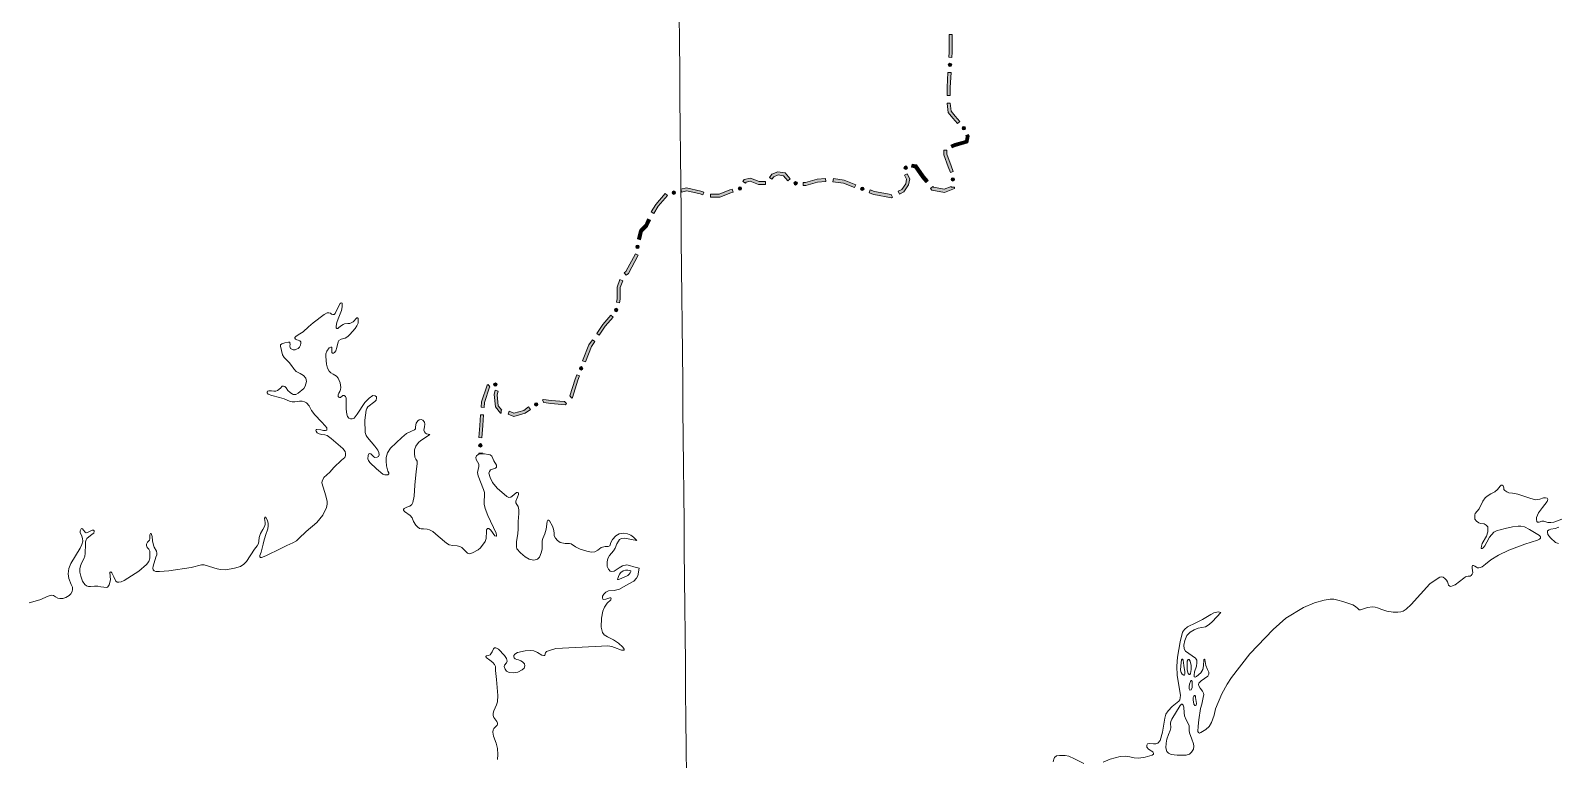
# Model space of a CAD drawing. Header units: metres. Extents: x -835890 to 1024355, y 79891 to 2211954.
# Drawn here: x 121775 to 321730, y 1909306 to 2004753 of the extents above; entities that cross this region are included whole.
import ezdxf

# ---------------------------------------------------------------- set-up
doc = ezdxf.new("R2010")
doc.units = ezdxf.units.M
doc.header["$LTSCALE"] = 2200
doc.layers.add('18', color=7, linetype='Continuous', lineweight=13)
doc.layers.add('37', color=7, linetype='Continuous', lineweight=13)

msp = doc.modelspace()

# ---------------------------------------------------------------- hatches: boundary and pattern name
at = {"layer": '37'}
for points in [[(242554, 2004253), (242554, 2001918), (242513, 2001242), (242114, 2001266), (242154, 2001930), (242154, 2004253)], [(242240, 2000031, 1), (242267, 2000480, 1)], [(242393, 1999246), (242276, 1997310), (242276, 1996261), (241876, 1996261), (241876, 1997322), (241993, 1999270)], [(242276, 1995261), (242276, 1995234), (242407, 1994185), (242924, 1993536), (243553, 1992843), (243256, 1992574), (242619, 1993277), (242024, 1994024), (241876, 1995209), (241876, 1995261)], [(244227, 1991801, 1), (243925, 1992134, 1)], [(244689, 1991150), (244790, 1990915), (244614, 1990035), (242978, 1989587), (242529, 1989387), (242367, 1989752), (242843, 1989965), (244270, 1990355), (244373, 1990872), (244321, 1990993)], [(241858, 1989082), (241858, 1988554), (242403, 1987052), (242684, 1986301), (242309, 1986161), (242027, 1986914), (241458, 1988484), (241458, 1989082)], [(221005, 1985069), (220450, 1985737), (219744, 1985855), (219154, 1985618), (218921, 1985291), (218595, 1985523), (218896, 1985946), (219699, 1986268), (220663, 1986107), (221312, 1985325)], [(236663, 1986005), (236996, 1985336), (236836, 1984532), (236226, 1983613), (235625, 1983340), (235459, 1983704), (235956, 1983930), (236459, 1984687), (236577, 1985280), (236305, 1985827)], [(236336, 1986602, 1), (236567, 1986988, 1)], [(239081, 1984846), (238576, 1985466), (237648, 1986796), (237236, 1986848), (237285, 1987245), (237874, 1987171), (238895, 1985708), (239391, 1985099)], [(205852, 1983466, 1), (206287, 1983580, 1)], [(209880, 1983230), (209506, 1983355), (207754, 1983761), (207088, 1983585), (206986, 1983972), (207748, 1984173), (209615, 1983741), (210007, 1983610)], [(213832, 1983591), (213524, 1983499), (212104, 1982929), (210896, 1982929), (210896, 1983329), (212027, 1983329), (213392, 1983877), (213717, 1983974)], [(214516, 1984006, 1), (214947, 1984136, 1)], [(218068, 1984605), (217180, 1984605), (216086, 1985016), (215535, 1984906), (215457, 1984769), (215110, 1984967), (215278, 1985262), (216119, 1985431), (217252, 1985005), (218068, 1985005)], [(221830, 1984836, 1), (222243, 1984658, 1)], [(225976, 1984976), (224906, 1984886), (223367, 1984465), (223019, 1984465), (223019, 1984865), (223313, 1984865), (224836, 1985282), (225943, 1985374)], [(229758, 1984187), (228299, 1984750), (226922, 1984963), (226983, 1985358), (228403, 1985139), (229902, 1984560)], [(230558, 1984108, 1), (230983, 1983961, 1)], [(234715, 1982925), (234585, 1982865), (232281, 1983299), (231649, 1983518), (231780, 1983896), (232384, 1983686), (234534, 1983282), (234550, 1983289)], [(242833, 1984255), (242833, 1984052), (241538, 1983565), (239880, 1983867), (239713, 1984071), (240023, 1984324), (240096, 1984235), (241500, 1983978), (242433, 1984329), (242433, 1984255)], [(242633, 1985030, 1), (242633, 1985480, 1)], [(205253, 1983132), (204015, 1981753), (203446, 1980802), (203103, 1981007), (203692, 1981992), (204955, 1983400)], [(202999, 1979937), (202630, 1979104), (201907, 1978380), (201624, 1978662), (202294, 1979334), (202633, 1980099)], [(201960, 1978473), (201684, 1977366), (201296, 1977463), (201572, 1978569)], [(201285, 1976210, 1), (201330, 1976658, 1)], [(201381, 1975347), (200112, 1972942), (199816, 1972719), (199575, 1973039), (199800, 1973208), (201027, 1975533)], [(199373, 1971997), (199043, 1971085), (199043, 1969562), (198934, 1969092), (198544, 1969182), (198643, 1969607), (198643, 1971156), (198997, 1972133)], [(198462, 1967944, 1), (198563, 1968382, 1)], [(198106, 1967227), (197095, 1966028), (196300, 1964862), (195969, 1965087), (196776, 1966270), (197800, 1967485)], [(195736, 1964036), (195303, 1963401), (194482, 1961372), (194111, 1961522), (194949, 1963591), (195406, 1964261)], [(193731, 1959519), (193505, 1958960), (192797, 1956687), (192727, 1956617), (192444, 1956900), (192444, 1956900), (193128, 1959095), (193360, 1959669)], [(193837, 1960312, 1), (194005, 1960729, 1)], [(181980, 1958102), (181934, 1958068), (181265, 1956056), (181218, 1955409), (180819, 1955439), (180870, 1956135), (181594, 1958312), (181739, 1958422)], [(182490, 1958507, 1), (182876, 1958275, 1)], [(183458, 1954639), (183338, 1954639), (182683, 1955459), (182536, 1957088), (182675, 1957646), (183063, 1957549), (182940, 1957057), (183071, 1955615), (183530, 1955039), (183458, 1955039)], [(187826, 1955699, 1), (188235, 1955886, 1)], [(192021, 1955909), (191862, 1955749), (189954, 1955896), (189031, 1956029), (189023, 1956025), (188857, 1956389), (188972, 1956441), (189998, 1956294), (191709, 1956162), (191738, 1956192)], [(181145, 1954412), (181043, 1953015), (180921, 1951420), (180522, 1951450), (180644, 1953045), (180746, 1954441)], [(187274, 1955150), (186586, 1954657), (185092, 1954207), (184352, 1954525), (184510, 1954893), (185116, 1954632), (186407, 1955021), (187041, 1955475)], [(180724, 1950211, 1), (180715, 1950661, 1)], [(180938, 1949440), (180940, 1949331), (180541, 1949324), (180538, 1949432)]]:
    msp.add_hatch(color=256, dxfattribs=at).paths.add_polyline_path(points)

# ---------------------------------------------------------------- linework, layer by layer
at = {"layer": '18'}
for points in [[(206802, 2003210), (206767, 2006907)], [(206873, 1995815), (206838, 1999512), (206802, 2003210), (206767, 2006907)], [(207728, 1907150), (207692, 1910842), (207657, 1914534), (207621, 1918226), (207585, 1921919), (207550, 1925612), (207514, 1929304), (207479, 1932997), (207443, 1936691), (207408, 1940384), (207372, 1944078), (207336, 1947772), (207301, 1951466), (207265, 1955161), (207230, 1958855), (207194, 1962550), (207158, 1966245), (207123, 1969941), (207087, 1973636), (207052, 1977332), (207016, 1981028), (206980, 1984725), (206945, 1988421), (206909, 1992118), (206873, 1995815), (206838, 1999512), (206802, 2003210)], [(207728, 1907150), (207692, 1910842), (207657, 1914534), (207621, 1918226), (207585, 1921919), (207550, 1925612), (207514, 1929304), (207479, 1932997), (207443, 1936691), (207408, 1940384), (207372, 1944078), (207336, 1947772), (207301, 1951466), (207265, 1955161), (207230, 1958855), (207194, 1962550), (207158, 1966245), (207123, 1969941), (207087, 1973636), (207052, 1977332), (207016, 1981028), (206980, 1984725), (206945, 1988421), (206909, 1992118), (206873, 1995815)], [(152796, 1957326), (152780, 1957421), (152812, 1957533), (152986, 1957580), (153336, 1957564), (153670, 1957533), (153908, 1957517), (154146, 1957612), (154512, 1957914), (154750, 1958183), (154909, 1958199), (155099, 1958152), (155258, 1957961), (155513, 1957612), (155799, 1957342), (156084, 1957136), (156212, 1957088), (156529, 1957104), (156847, 1957279), (157578, 1957866), (157784, 1958199), (157927, 1958802), (157848, 1959247), (157538, 1959588), (157125, 1959842), (156601, 1960128), (156299, 1960445), (155981, 1960890), (155679, 1961303), (155346, 1961604), (155012, 1961953), (154782, 1962295), (154512, 1963406), (154543, 1963580), (154686, 1963723), (155099, 1963850), (155592, 1963930), (155735, 1963930), (155767, 1963834), (155783, 1963692), (155767, 1963438), (155783, 1963231), (155862, 1963104), (156084, 1962977), (156212, 1962945), (156434, 1962945), (156641, 1963025), (156831, 1963120), (157038, 1963311), (157165, 1963533), (157213, 1963803), (157181, 1964009), (157070, 1964104), (156863, 1964215), (156688, 1964263), (156482, 1964358), (156418, 1964453), (156410, 1964573), (156585, 1964731), (157077, 1965017), (157506, 1965319), (158190, 1965938), (158825, 1966462), (160255, 1967557), (160628, 1967787), (160851, 1967803), (161073, 1967755), (161232, 1967596), (161407, 1967549), (161582, 1967581), (161677, 1967708), (161963, 1968247), (162344, 1968993), (162471, 1969104), (162599, 1969057), (162630, 1968946), (162630, 1968581), (162503, 1968089), (162074, 1966993), (161899, 1966501), (161836, 1966041), (161836, 1965834), (161931, 1965755), (162027, 1965755), (162185, 1965850), (162503, 1966136), (162726, 1966279), (162916, 1966342), (163345, 1966374), (163631, 1966406), (163806, 1966485), (164060, 1966612), (164545, 1967144), (164608, 1967144), (164688, 1967065), (164720, 1966747), (164720, 1966446), (164545, 1966096), (164306, 1965731), (163607, 1964938), (163337, 1964668)], [(163337, 1964668), (163020, 1964493), (162463, 1964334), (162193, 1964176), (162106, 1963993), (161931, 1963247), (161772, 1962834), (161598, 1962596), (161455, 1962517), (161343, 1962517), (161264, 1962612), (161264, 1962739), (161264, 1963263), (161216, 1963311), (161105, 1963311), (160899, 1963184), (160597, 1962755), (160470, 1962422), (160470, 1962072), (160565, 1961088), (160700, 1960525), (160906, 1960144), (161145, 1959922), (161415, 1959763), (161860, 1959477), (162098, 1959223), (162336, 1958636), (162440, 1958025), (162392, 1957739), (162313, 1957501), (162185, 1957279), (162106, 1957040), (162106, 1956850), (162170, 1956755), (162265, 1956691), (162376, 1956707), (162710, 1956945), (162885, 1956945), (163028, 1956834), (163139, 1956596), (163155, 1956263), (163155, 1955167), (163210, 1954509), (163290, 1954223), (163480, 1953985), (163703, 1953890), (163925, 1953890), (164164, 1954001), (164561, 1954509), (165562, 1956033), (166149, 1956636), (166642, 1956953), (166928, 1956921), (167095, 1956787), (167111, 1956596), (167063, 1956358), (166904, 1956167), (165983, 1955469), (165824, 1955263), (165760, 1955025), (165585, 1953755), (165625, 1952112), (165736, 1951731), (165927, 1951445), (166880, 1950334), (167285, 1949818), (167428, 1949516), (167476, 1949199), (167381, 1948961), (167190, 1948881), (166904, 1948866), (166777, 1948929), (166380, 1949326), (166253, 1949358), (166110, 1949310), (166014, 1949088), (165983, 1948691), (166046, 1948453), (166221, 1948183), (167111, 1947342), (167945, 1946667), (168215, 1946572), (168580, 1946588), (168723, 1946699), (168723, 1946842), (168612, 1947064), (168421, 1947762), (168358, 1948381), (168390, 1948826), (168549, 1949445), (168946, 1950064), (170415, 1951485), (171035, 1951977), (171718, 1952310), (172100, 1952469), (172211, 1952596), (172235, 1952858), (172298, 1953350), (172505, 1953636), (172711, 1953794), (172965, 1953826)], [(137805, 1934333), (137837, 1934143), (137980, 1933984), (138187, 1933920), (138695, 1933905), (139903, 1934016), (142810, 1934428), (144184, 1934786), (144534, 1934801), (145233, 1934579), (146250, 1934246), (146663, 1934182), (147386, 1934127), (148514, 1934333), (149292, 1934571), (149737, 1934873), (150071, 1935206), (151120, 1936841), (151461, 1937262), (151636, 1937579), (151684, 1937897), (151715, 1938389), (151922, 1938897), (152224, 1939405), (152438, 1939810), (152534, 1940079), (152534, 1940349), (152422, 1940857), (152470, 1941016), (152549, 1941016), (152645, 1940921), (152835, 1940603), (152899, 1940222), (152899, 1939889), (152883, 1939524), (152581, 1938635), (152359, 1937889), (152263, 1937508), (152136, 1936952), (151985, 1936436), (151827, 1935992), (151827, 1935849), (151890, 1935770), (152033, 1935770), (152589, 1935976), (154575, 1936944), (155370, 1937341), (156148, 1937659), (156617, 1937937), (156950, 1938254), (157888, 1939143), (159302, 1940349), (160072, 1941310), (160549, 1942278), (160660, 1942722), (160644, 1943088), (160478, 1943826), (159953, 1945524), (159977, 1945754), (160231, 1946246), (161010, 1946913), (161502, 1947548), (162535, 1948516), (162940, 1948858), (163067, 1949096), (163067, 1949381), (162988, 1949651), (162686, 1950032), (161161, 1951350), (160660, 1951707), (160358, 1951834), (159929, 1951850), (159596, 1951929), (159357, 1952088), (159183, 1952278), (159151, 1952421), (159183, 1952516), (159294, 1952532), (159802, 1952469), (160184, 1952374), (160438, 1952374), (160581, 1952421), (160613, 1952564), (160581, 1952739), (160390, 1953009), (159882, 1953517), (159040, 1954437), (158587, 1955001), (158269, 1955604), (157951, 1955985), (157697, 1956144), (157379, 1956239), (157014, 1956239), (156394, 1956144), (156077, 1956144), (155711, 1956223), (155012, 1956525), (154400, 1956691), (153384, 1956945), (152907, 1957152), (152796, 1957326)], [(172965, 1953826), (173188, 1953731), (173410, 1953461), (173458, 1953207), (173410, 1952874), (173315, 1952429), (173379, 1952223), (173537, 1952032), (173664, 1951953), (174093, 1951874), (173395, 1951368), (172917, 1951088), (172604, 1950825), (172275, 1950315), (172102, 1949862), (172069, 1949369), (172135, 1948908), (172266, 1948628), (172431, 1948348), (172447, 1948003), (172324, 1947024), (172143, 1945230), (172036, 1943774), (171887, 1942934), (171723, 1942671), (171492, 1942490), (171064, 1942326), (170735, 1942161), (170652, 1942046), (170652, 1941964), (170800, 1941766), (171517, 1941231), (171764, 1940935), (171978, 1940474), (172258, 1939997), (172472, 1939750), (172752, 1939569), (172983, 1939487), (173279, 1939487), (173740, 1939454), (174037, 1939355), (174482, 1939158), (175182, 1938557), (176285, 1937636), (176648, 1937405), (177109, 1937306), (177702, 1937290), (178031, 1937208), (178311, 1937043), (178822, 1936517), (179052, 1936319), (179299, 1936237), (179703, 1936360), (180428, 1936772), (180757, 1937035), (181333, 1937858), (181482, 1938236), (181515, 1939191), (181515, 1939388), (181646, 1939536), (181811, 1939536), (182108, 1939322), (182635, 1938582), (182783, 1938532), (182832, 1938532), (182832, 1938664), (182791, 1938936), (181721, 1941256), (181342, 1942161), (181202, 1942745), (181251, 1944259), (181152, 1944654), (180436, 1946456), (180353, 1946884), (180452, 1947295), (180535, 1947657), (180535, 1947954), (180189, 1948579), (180139, 1948859), (180205, 1949073), (180419, 1949237), (180741, 1949328), (181251, 1949311), (181762, 1949245), (182025, 1949179), (182223, 1949015), (182503, 1948423), (182816, 1947830), (182832, 1947600), (182717, 1947452), (182322, 1947320), (182058, 1947238), (181910, 1947024), (181852, 1946802), (182001, 1946209), (182313, 1945567), (182923, 1944810), (184208, 1943724), (184471, 1943626), (184718, 1943642), (185114, 1943938)], [(185114, 1943938), (185443, 1944267), (185608, 1944284), (185698, 1944210), (185698, 1943979), (185566, 1943634), (185385, 1943107), (185385, 1942910), (185484, 1942679), (185665, 1942416), (185748, 1942005), (185756, 1941519), (185690, 1940466), (185690, 1939479), (185649, 1938894), (185451, 1937808), (185451, 1937150), (185517, 1936887), (185995, 1936360), (186588, 1935817), (187098, 1935537), (187724, 1935422), (188210, 1935546), (188457, 1935776), (188688, 1936352), (188819, 1936829), (188819, 1937603), (188819, 1937948), (188902, 1938244), (189182, 1938853), (189347, 1939479), (189495, 1940466), (189561, 1940631), (189643, 1940647), (189775, 1940565), (190170, 1939874), (190318, 1939446), (190384, 1938985), (190401, 1938606), (190557, 1938269), (190821, 1937973), (191183, 1937726), (191825, 1937594), (192385, 1937594), (192632, 1937545), (193176, 1937150), (193802, 1936837), (194667, 1936566), (195292, 1936434), (195704, 1936484), (196100, 1936731), (196544, 1937060), (197055, 1937175), (197467, 1937175), (197664, 1937290), (197747, 1937405), (197829, 1937718), (198027, 1938096), (198488, 1938574), (198900, 1938837), (199427, 1938919), (200020, 1938853), (200431, 1938689), (200794, 1938425), (201238, 1937998), (199624, 1938261), (199196, 1938244), (198949, 1938096), (198817, 1937899), (198595, 1937529), (198397, 1936953), (198183, 1936640), (197656, 1936031), (197409, 1935636), (197327, 1935175), (197343, 1934583), (197491, 1934221), (197722, 1933974), (197903, 1933908), (198249, 1933974), (198891, 1934418), (199353, 1934665), (199921, 1934772), (200283, 1934723), (200827, 1934542), (201337, 1934410), (201551, 1934344), (201337, 1933357), (201173, 1933028), (200843, 1932666), (200077, 1932246), (198941, 1931604), (198233, 1931440), (197524, 1931374), (197145, 1931193), (196898, 1930930), (196734, 1930683), (196734, 1930469), (196750, 1930304), (196865, 1930255), (197162, 1930304)], [(315220, 1944342), (314978, 1944508), (314837, 1944661), (314812, 1944865), (314761, 1945120), (314633, 1945222), (314480, 1945222), (314352, 1945094), (313995, 1944635), (313651, 1944355), (313108, 1944068), (312636, 1943788), (312381, 1943545), (312100, 1943137), (311590, 1942118), (311328, 1941818), (311086, 1941525), (311022, 1941321), (311009, 1941053), (311048, 1940760), (311239, 1940505), (311558, 1940276), (311762, 1940186), (312247, 1940148), (312534, 1940001), (312713, 1939759), (312751, 1939466), (312751, 1939109), (312560, 1938548), (312011, 1937567), (311890, 1937216), (311864, 1936961), (311877, 1936910), (311992, 1936910), (312132, 1937012), (312362, 1937267), (312592, 1937764), (312974, 1938402), (313523, 1939052), (313944, 1939268), (314340, 1939370), (314990, 1939549), (315979, 1939772), (316694, 1939874), (317076, 1939874), (317549, 1939746), (318212, 1939428), (319520, 1938644), (319635, 1938453), (319635, 1938261), (319520, 1938134), (319226, 1938019), (317593, 1937509), (315488, 1936706), (314116, 1936037), (313108, 1935438), (312432, 1934864), (312005, 1934539), (311749, 1934424), (311545, 1934399), (311392, 1934399), (311252, 1934475), (311048, 1934628), (310856, 1934705), (310742, 1934718), (310690, 1934628), (310690, 1934373), (310754, 1933761), (310703, 1933557), (310563, 1933379), (310423, 1933328), (310155, 1933315), (309810, 1933226), (309568, 1933060), (308445, 1932181), (308120, 1932034), (307877, 1931970), (307737, 1932009), (307584, 1932136), (307520, 1932302), (307456, 1932557), (307316, 1932773), (307112, 1933016), (306895, 1933156), (306703, 1933207), (306461, 1933181), (306206, 1933041), (305121, 1932289), (302690, 1929580), (302033, 1928975), (301651, 1928720), (301332, 1928630), (300949, 1928579), (300336, 1928579), (299520, 1928720), (298824, 1928956), (298276, 1929172), (297957, 1929261), (297600, 1929312), (296974, 1929185), (296043, 1928917)], [(322435, 1940779), (321389, 1940397), (320974, 1940327), (320617, 1940314), (320324, 1940428), (320068, 1940505), (319801, 1940492), (319456, 1940377), (319252, 1940377), (319150, 1940467), (319099, 1940709), (319099, 1940989), (319379, 1941589), (319915, 1942302), (320490, 1943067), (320598, 1943367), (320509, 1943507), (320292, 1943584), (320037, 1943558), (319539, 1943405), (319041, 1943303), (318671, 1943380), (318250, 1943533), (316668, 1944055), (315947, 1944176), (315488, 1944240), (315220, 1944342)], [(322014, 1937605), (321593, 1937732), (320930, 1938344), (320611, 1938778), (320534, 1939084), (320572, 1939237), (320764, 1939390), (320968, 1939479), (321542, 1939568), (322040, 1939708)], [(124094, 1930698), (124483, 1930817), (124801, 1930785), (125055, 1930595), (125357, 1930404), (125627, 1930373), (126009, 1930389), (126390, 1930516), (126819, 1930785), (127041, 1931008), (127216, 1931293), (127280, 1931547), (127280, 1931849), (127121, 1932214), (126803, 1933008), (126708, 1933595), (126795, 1934301), (127049, 1934952), (128273, 1936952), (128519, 1937468), (128614, 1937897), (128598, 1938230), (128487, 1938564), (128296, 1939040), (128296, 1939262), (128424, 1939500), (128495, 1939556), (128590, 1939524), (128718, 1939318), (128956, 1939048), (129067, 1939000), (129242, 1939016), (129861, 1939318), (130036, 1939333), (130116, 1939254), (130116, 1939191), (130068, 1938952), (129846, 1938810), (129162, 1938254), (129051, 1938048), (128988, 1937794), (128988, 1937508), (128924, 1936254), (128884, 1935913), (128773, 1935579), (128519, 1935103), (128344, 1934643), (128249, 1934278), (128249, 1933849), (128360, 1933325), (128575, 1932651), (128876, 1932206), (129099, 1932032), (129353, 1931936), (129639, 1931936), (130163, 1932000), (130608, 1932000), (130974, 1931920), (131387, 1931857), (131768, 1931841), (131927, 1931920), (132102, 1932190), (132245, 1932809), (132157, 1933770), (132205, 1933849), (132284, 1933865), (132411, 1933738), (132682, 1933214), (132936, 1932643), (133111, 1932500), (133333, 1932500), (133651, 1932547), (134048, 1932754), (135970, 1933960), (136987, 1934849), (137297, 1935222), (137408, 1935667), (137424, 1936127), (137424, 1936571), (137297, 1936825), (137059, 1937079), (136979, 1937302), (136971, 1937516), (137098, 1937754), (137384, 1938040), (137416, 1938183), (137416, 1938722), (137511, 1938897), (137575, 1938897), (137639, 1938770), (137702, 1938484), (137766, 1937944), (137829, 1937532), (137925, 1937230), (137988, 1937119), (138274, 1936595), (138338, 1936325), (138338, 1936103), (138211, 1935786), (137829, 1934627), (137805, 1934333)], [(121584, 1929793), (122982, 1930222), (124094, 1930698)], [(197162, 1930304), (197689, 1930469), (197821, 1930469), (197870, 1930403), (197821, 1930222), (197343, 1929761), (196973, 1929243), (196775, 1928733), (196594, 1927828), (196553, 1926618), (196717, 1925911), (196931, 1925614), (197376, 1925351), (198167, 1924989), (198809, 1924528), (199402, 1924018), (199583, 1923755), (199583, 1923656), (199517, 1923607), (199221, 1923623), (198315, 1923969), (197936, 1924101), (197442, 1924166), (195770, 1924092), (190590, 1923837), (189635, 1923541), (189404, 1923442), (189256, 1923261), (189157, 1922982), (189124, 1922916), (189025, 1922916), (188795, 1922982), (188202, 1923294), (187708, 1923525), (187230, 1923590), (186579, 1923549), (185591, 1923302), (185229, 1923088), (185097, 1922940), (185097, 1922759), (185146, 1922628), (185295, 1922496), (185492, 1922414), (185739, 1922348), (186003, 1922233), (186250, 1922068), (186497, 1921838), (186546, 1921575), (186448, 1921278), (186209, 1921023), (185649, 1920727), (185039, 1920645), (184496, 1920694), (184166, 1920875), (183952, 1921122), (183837, 1921468), (183903, 1921665), (184166, 1921961), (184232, 1922192), (184166, 1922504), (183903, 1922899), (183112, 1923755), (182750, 1923920), (182569, 1923920), (182437, 1923788), (182256, 1923409), (182025, 1923014), (181795, 1922899), (181515, 1922866), (181449, 1922784), (181498, 1922636), (181968, 1922315), (182346, 1922019), (182577, 1921756), (182692, 1921459), (182709, 1920966), (182816, 1919789), (183030, 1917683), (182948, 1916860), (182832, 1916448), (182486, 1915691), (182404, 1915362), (182404, 1915066), (182486, 1914786), (182865, 1914293), (182981, 1914062), (182981, 1913931), (182915, 1913799), (182684, 1913569), (182486, 1913371), (182388, 1913174), (182371, 1912861), (182453, 1912367), (182783, 1911446), (182972, 1910746), (183022, 1909957), (182972, 1909282)], [(296043, 1928917), (295871, 1928911), (295679, 1929051), (295373, 1929319), (295029, 1929536), (294659, 1929689), (293753, 1929969), (293064, 1930147), (292541, 1930275), (292062, 1930281), (291297, 1930154), (290040, 1929803), (288560, 1929217), (286250, 1927827), (284604, 1926323), (281536, 1923117), (279143, 1920026), (278563, 1919165), (277874, 1917916), (277064, 1915947), (276853, 1915086), (276521, 1914143), (276202, 1913620), (275788, 1913219), (275137, 1912823), (274946, 1912760), (274805, 1912836), (274754, 1912976), (274767, 1913665), (274882, 1914506), (275086, 1915972), (275246, 1916565), (275450, 1917406), (275526, 1917801), (275488, 1917980), (275367, 1918228), (275022, 1918624), (274844, 1918942), (274818, 1919133), (274882, 1919312), (275175, 1919592), (276030, 1920230), (276167, 1920455), (276167, 1920715), (276010, 1921080), (275802, 1921601), (275671, 1922383), (275593, 1922435), (275541, 1922357), (275489, 1921575), (275384, 1921080), (275123, 1920663), (274561, 1920156), (274395, 1920073), (274270, 1920115), (274270, 1920322), (274312, 1920800), (274540, 1921505), (274623, 1921962), (274603, 1922294), (274436, 1922563), (274000, 1922895), (273106, 1923476), (272940, 1923788), (272899, 1924265), (273023, 1924887), (273314, 1925530), (273751, 1925966), (274260, 1926292), (274779, 1926479), (275756, 1926686), (276213, 1926956), (276670, 1927371), (277737, 1928570), (277439, 1928617), (276816, 1928493), (276442, 1928306), (275340, 1927621), (274488, 1927205), (273366, 1926665), (272971, 1926312), (272743, 1925980), (272431, 1924714), (272057, 1922720), (271963, 1921526), (272005, 1920281), (272441, 1917727), (272431, 1917363), (272389, 1917114), (272265, 1916927), (271371, 1916221), (270852, 1915682), (270540, 1915246), (270394, 1914706), (270083, 1912858), (269781, 1911768), (269511, 1911435), (269220, 1911332), (268929, 1911332), (268389, 1911394), (268139, 1911352)], [(259806, 1908757), (258559, 1909401), (257852, 1909733), (257333, 1909816), (256616, 1909826), (256200, 1909764), (255972, 1909577), (255868, 1909349), (255764, 1908996)], [(268139, 1911352), (268056, 1911166), (268056, 1910916), (268264, 1910667), (268825, 1910293), (268929, 1910107), (268929, 1909982), (268763, 1909878), (267828, 1909588), (267007, 1909453), (266383, 1909515), (265822, 1909660), (265199, 1909722), (264555, 1909681), (263266, 1909349), (262331, 1908954)]]:
    msp.add_lwpolyline(points, dxfattribs=at)
for points in [[(198935, 1933561), (198817, 1933272), (198721, 1933014), (198699, 1932929), (198731, 1932875), (198817, 1932864), (198968, 1932918), (199268, 1933025), (199569, 1933154), (200030, 1933400), (200213, 1933550), (200363, 1933754), (200449, 1933925), (200427, 1934001), (200288, 1934054), (200030, 1934086), (199719, 1934086), (199418, 1933990), (199139, 1933797)], [(272470, 1921012), (272490, 1921578), (272588, 1922338), (272666, 1922436), (272724, 1922436), (272802, 1922319), (272919, 1921597), (273037, 1920798), (273037, 1920505), (272978, 1920330), (272880, 1920330), (272685, 1920466), (272548, 1920700)], [(273330, 1921032), (273330, 1921675), (273349, 1922163), (273447, 1922377), (273525, 1922397), (273603, 1922377), (273720, 1922182), (273876, 1921597), (273876, 1921071), (273779, 1920564), (273701, 1920427), (273603, 1920427), (273466, 1920564)], [(273583, 1918848), (273642, 1919180), (273759, 1919531), (273837, 1919628), (273915, 1919628), (273994, 1919492), (274013, 1919102), (273974, 1918712), (273857, 1918419), (273701, 1918380), (273583, 1918536)], [(274208, 1916567), (274140, 1917126), (274140, 1917419), (274218, 1917614), (274296, 1917673), (274355, 1917673), (274413, 1917614), (274433, 1917400), (274570, 1916619), (274511, 1916424), (274433, 1916365), (274335, 1916365)], [(273203, 1914512), (273525, 1913917), (273613, 1913693), (273613, 1913088), (273652, 1912776), (273945, 1911976), (274179, 1911371), (274218, 1911059), (274160, 1910668), (273925, 1910259), (273632, 1910005), (273203, 1909849), (272011, 1909868), (271250, 1909966), (270898, 1910122), (270693, 1910366), (270557, 1910834), (270576, 1911439), (270654, 1911946), (270869, 1912590), (271123, 1913117), (271211, 1913458), (271172, 1914063), (271211, 1914297), (271328, 1914590), (272422, 1916385), (272578, 1916541), (272695, 1916541), (272832, 1916424), (272910, 1916170), (272949, 1915429), (273007, 1915000)]]:
    msp.add_lwpolyline(points, close=True, dxfattribs=at)
at = {"layer": '37'}
for points in [[(242554, 2004253), (242554, 2001918), (242513, 2001242), (242114, 2001266), (242154, 2001930), (242154, 2004253)], [(242393, 1999246), (242276, 1997310), (242276, 1996261), (241876, 1996261), (241876, 1997322), (241993, 1999270)], [(242276, 1995261), (242276, 1995234), (242407, 1994185), (242924, 1993536), (243553, 1992843), (243256, 1992574), (242619, 1993277), (242024, 1994024), (241876, 1995209), (241876, 1995261)], [(244689, 1991150), (244790, 1990915), (244614, 1990035), (242978, 1989587), (242529, 1989387), (242367, 1989752), (242843, 1989965), (244270, 1990355), (244373, 1990872), (244321, 1990993)], [(241858, 1989082), (241858, 1988554), (242403, 1987052), (242684, 1986301), (242309, 1986161), (242027, 1986914), (241458, 1988484), (241458, 1989082)], [(221005, 1985069), (220450, 1985737), (219744, 1985855), (219154, 1985618), (218921, 1985291), (218595, 1985523), (218896, 1985946), (219699, 1986268), (220663, 1986107), (221312, 1985325)], [(236663, 1986005), (236996, 1985336), (236836, 1984532), (236226, 1983613), (235625, 1983340), (235459, 1983704), (235956, 1983930), (236459, 1984687), (236577, 1985280), (236305, 1985827)], [(239081, 1984846), (238576, 1985466), (237648, 1986796), (237236, 1986848), (237285, 1987245), (237874, 1987171), (238895, 1985708), (239391, 1985099)], [(209880, 1983230), (209506, 1983355), (207754, 1983761), (207088, 1983585), (206986, 1983972), (207748, 1984173), (209615, 1983741), (210007, 1983610)], [(213832, 1983591), (213524, 1983499), (212104, 1982929), (210896, 1982929), (210896, 1983329), (212027, 1983329), (213392, 1983877), (213717, 1983974)], [(218068, 1984605), (217180, 1984605), (216086, 1985016), (215535, 1984906), (215457, 1984769), (215110, 1984967), (215278, 1985262), (216119, 1985431), (217252, 1985005), (218068, 1985005)], [(225976, 1984976), (224906, 1984886), (223367, 1984465), (223019, 1984465), (223019, 1984865), (223313, 1984865), (224836, 1985282), (225943, 1985374)], [(229758, 1984187), (228299, 1984750), (226922, 1984963), (226983, 1985358), (228403, 1985139), (229902, 1984560)], [(234715, 1982925), (234585, 1982865), (232281, 1983299), (231649, 1983518), (231780, 1983896), (232384, 1983686), (234534, 1983282), (234550, 1983289)], [(242833, 1984255), (242833, 1984052), (241538, 1983565), (239880, 1983867), (239713, 1984071), (240023, 1984324), (240096, 1984235), (241500, 1983978), (242433, 1984329), (242433, 1984255)], [(205253, 1983132), (204015, 1981753), (203446, 1980802), (203103, 1981007), (203692, 1981992), (204955, 1983400)], [(202999, 1979937), (202630, 1979104), (201907, 1978380), (201624, 1978662), (202294, 1979334), (202633, 1980099)], [(201960, 1978473), (201684, 1977366), (201296, 1977463), (201572, 1978569)], [(201381, 1975347), (200112, 1972942), (199816, 1972719), (199575, 1973039), (199800, 1973208), (201027, 1975533)], [(199373, 1971997), (199043, 1971085), (199043, 1969562), (198934, 1969092), (198544, 1969182), (198643, 1969607), (198643, 1971156), (198997, 1972133)], [(198106, 1967227), (197095, 1966028), (196300, 1964862), (195969, 1965087), (196776, 1966270), (197800, 1967485)], [(195736, 1964036), (195303, 1963401), (194482, 1961372), (194111, 1961522), (194949, 1963591), (195406, 1964261)], [(193731, 1959519), (193505, 1958960), (192797, 1956687), (192727, 1956617), (192444, 1956900), (192444, 1956900), (193128, 1959095), (193360, 1959669)], [(181980, 1958102), (181934, 1958068), (181265, 1956056), (181218, 1955409), (180819, 1955439), (180870, 1956135), (181594, 1958312), (181739, 1958422)], [(183458, 1954639), (183338, 1954639), (182683, 1955459), (182536, 1957088), (182675, 1957646), (183063, 1957549), (182940, 1957057), (183071, 1955615), (183530, 1955039), (183458, 1955039)], [(192021, 1955909), (191862, 1955749), (189954, 1955896), (189031, 1956029), (189023, 1956025), (188857, 1956389), (188972, 1956441), (189998, 1956294), (191709, 1956162), (191738, 1956192)], [(181145, 1954412), (181043, 1953015), (180921, 1951420), (180522, 1951450), (180644, 1953045), (180746, 1954441)], [(187274, 1955150), (186586, 1954657), (185092, 1954207), (184352, 1954525), (184510, 1954893), (185116, 1954632), (186407, 1955021), (187041, 1955475)], [(180938, 1949440), (180940, 1949331), (180541, 1949324), (180538, 1949432)]]:
    msp.add_lwpolyline(points, close=True, dxfattribs=at)
for centre in [(242253, 2000256), (244076, 1991968), (236451, 1986795), (206070, 1983523), (214732, 1984071), (222036, 1984747), (230770, 1984035), (242633, 1985255), (201307, 1976434), (198513, 1968163), (193921, 1960520), (182683, 1958391), (188030, 1955792), (180719, 1950436)]:
    msp.add_circle(centre, 225, dxfattribs=at)

doc.saveas('drawing.dxf')
